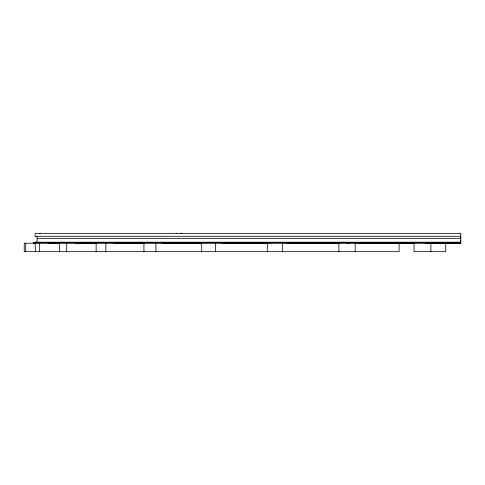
<?xml version="1.0" encoding="UTF-8"?>
<svg xmlns="http://www.w3.org/2000/svg" width="485" height="485" viewBox="0 0 485 485"><rect width="100%" height="100%" fill="white"/><g stroke="black" fill="none" stroke-linecap="round" stroke-linejoin="round"><path stroke-width="0.73" d="M399.094 243.203L399.094 251.666L24.25 251.666L24.25 243.203L460.75 243.203L460.72 242.755L33.75 242.755L33.75 243.203M460.744 240.378L460.738 242.197L36.211 242.197L33.75 242.755M460.75 233.885L460.732 233.333L35.635 233.333L35.084 233.885L35.084 235.977L35.514 236.298A1.722 1.722 0 0 1 37.2 238.347L37.2 240.378A2.17 2.17 0 0 1 36.211 242.197M176.152 233.612L176.631 233.333M460.726 235.977L460.744 238.347L37.2 238.347M35.86 236.298L460.75 236.298M33.55 242.979L34.011 242.979M48.736 242.979L59.661 242.979M75.502 242.979L95.945 242.979M113.666 242.979L144.003 242.979M162.408 242.979L201.772 242.979M221.712 242.979L267.532 242.979M268.993 242.979L270.503 242.979M286.362 242.979L339.536 242.979M347.284 242.979L349.527 242.979M357.688 242.979L414.614 242.979M425.169 242.979L460.75 242.979M180.887 233.333L181.366 233.612M39.891 233.333L40.37 233.612M460.75 233.333L460.75 243.203M445.709 243.203L445.709 251.666L414.044 251.666L414.044 243.203M430.904 243.203L430.904 251.666M355.19 243.203L355.19 251.666M338.851 243.203L338.851 251.666M282.658 243.203L282.658 251.666M267.326 243.203L267.326 251.666M215.558 243.203L215.558 251.666M201.705 243.203L201.705 251.666M155.891 243.203L155.891 251.666M143.93 243.203L143.93 251.666M105.845 243.203L105.845 251.666M96.133 243.203L96.133 251.666M66.651 243.203L66.651 251.666M59.491 243.203L59.491 251.666M39.667 243.203L39.667 251.666M35.272 243.203L35.272 251.666M25.729 243.203L25.729 251.666"/></g></svg>
